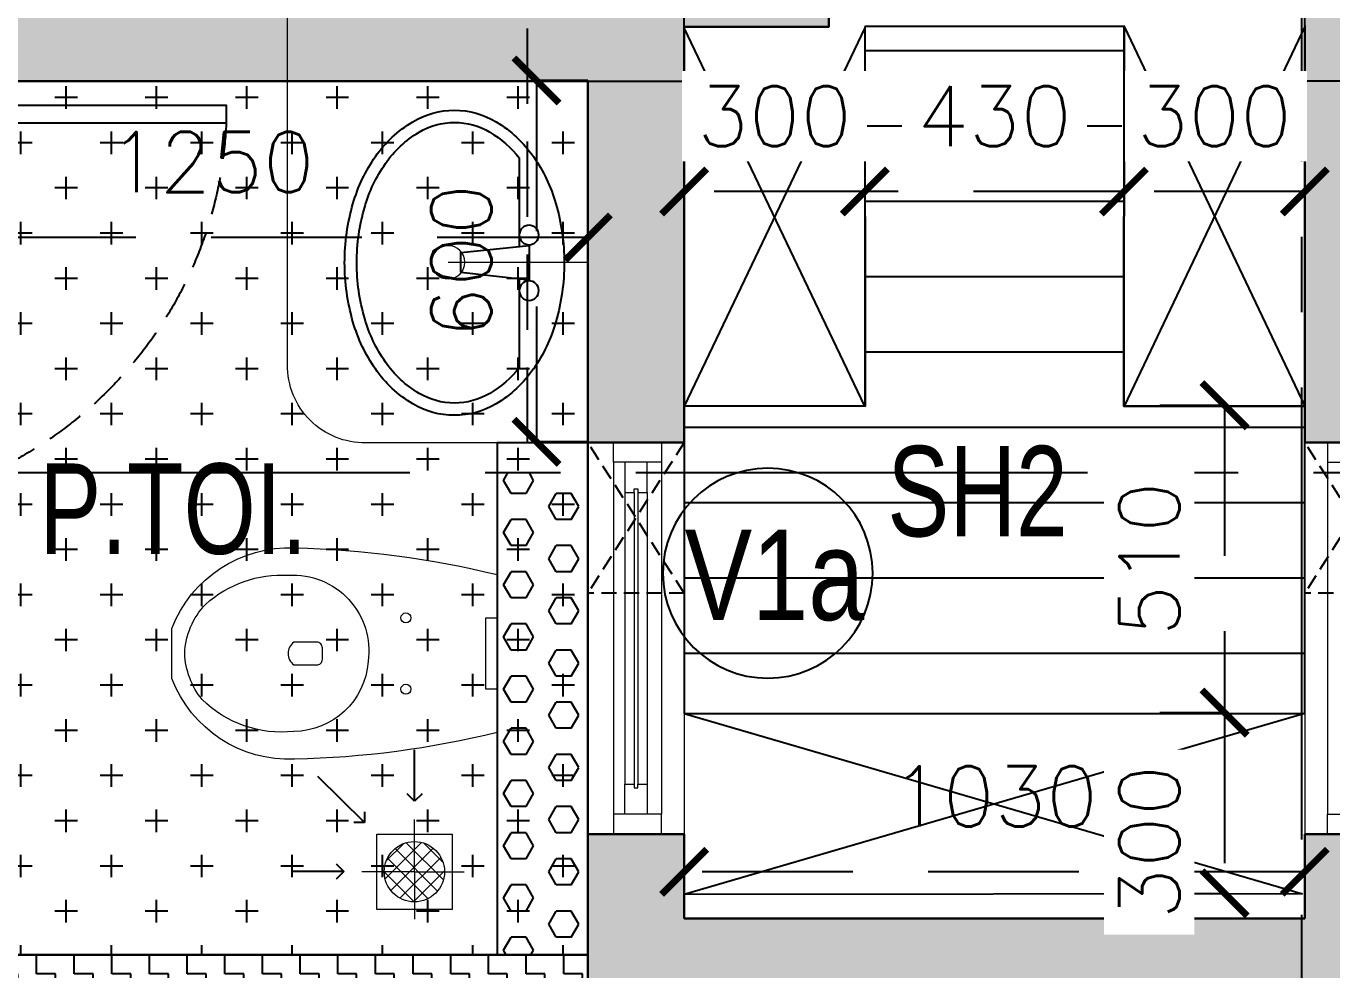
# Model space of a CAD drawing. Header units: millimetres. Extents: x 1180970 to 1231451, y -5737889 to -5695638.
# Drawn here: x 1211170 to 1213337, y -5723400 to -5721834 of the extents above; entities that cross this region are included whole.
import ezdxf
from ezdxf.enums import TextEntityAlignment as Align

# ---------------------------------------------------------------- set-up
doc = ezdxf.new("R2010")
doc.units = ezdxf.units.MM
doc.header["$LTSCALE"] = 1000
doc.header["$MEASUREMENT"] = 0
for name, pattern in [('1BHK-A$0$AUDIT_D_120904163729-0', [0]), ('1BHK-A$1$( Hidden )', [0.375, 0.25, -0.125]), ('1BHK-A$1$HIDDEN', [0.375, 0.25, -0.125]), ('AUDIT_D_120904163729-0', [0]), ('T8(T9 IS SIMILAR) - GROUND FLOOR - DIMENSION & TEXTING$0$HIDDEN', [0.375, 0.25, -0.125]), ('T8_REFUGE COLUMNS$0$CENTER2', [1.125, 0.75, -0.125, 0.125, -0.125])]:
    doc.linetypes.add(name, pattern=pattern)
doc.layers.get('0').update_dxf_attribs({"linetype": 'AUDIT_D_120904163729-0'})
for name, color, linetype, lineweight in [('1BHK-A$0$$0$A-WALL- 160', 6, 'Continuous', 30), ('1BHK-A$0$A-WALL- 160', 6, 'Continuous', 30), ('1BHK-A$0$Ventilator', 5, 'Continuous', 0), ('1BHK-A$1$$0$a-TOI-fixtures', 251, 'Continuous', 0), ('1BHK-A$1$a-TOI-fixtures', 251, 'Continuous', 0), ('T8 - GROUND FLOOR CORE$0$a-Text', 4, 'Continuous', 0), ('T8(T9 IS SIMILAR) - GROUND FLOOR - DIMENSION & TEXTING$0$a-Text', 4, 'Continuous', 0), ('T8(T9 IS SIMILAR) - GROUND FLOOR$0$D&W', 8, 'Continuous', 25)]:
    doc.layers.add(name, color=color, linetype=linetype, lineweight=lineweight)
for name, color, linetype in [('1BHK-A$0$$0$LEDGE WALL', 5, 'Continuous'), ('1BHK-A$0$A-DOOR-FULL', 2, 'Continuous'), ('1BHK-A$0$A-HATCH -160', 251, '1BHK-A$0$AUDIT_D_120904163729-0'), ('1BHK-A$0$A-SANITARY', 2, 'Continuous'), ('1BHK-A$0$A-TOI SUNK 50MM', 8, 'Continuous'), ('1BHK-A$0$CUT-OUT', 49, 'Continuous'), ('1BHK-A$0$ELE 1', 1, 'Continuous'), ('1BHK-A$0$LEDGE WALL', 5, 'Continuous'), ('T8(T9 IS SIMILAR) - GROUND FLOOR - DIMENSION & TEXTING$0$A-DIMENSIONS', 2, 'T8(T9 IS SIMILAR) - GROUND FLOOR - DIMENSION & TEXTING$0$HIDDEN'), ('T8(T9 IS SIMILAR) - GROUND FLOOR - DIMENSION & TEXTING$0$a-window-no', 125, 'Continuous'), ('T8_REFUGE COLUMNS$0$A-CENTERLINE', 193, 'T8_REFUGE COLUMNS$0$CENTER2'), ('T8_REFUGE COLUMNS$0$A-RCC COLS', 3, 'Continuous')]:
    doc.layers.add(name, color=color, linetype=linetype)
doc.layers.add('T8_REFUGE COLUMNS$0$COL-HATCH', color=7, linetype='Continuous', lineweight=25, true_color=0xa3a3a3)
doc.styles.add('1BHK-A$1$Romans 1', font='romans.shx', dxfattribs={"height": 100})
doc.styles.add('T8 - GROUND FLOOR CORE$0$ARIAL ARROW', font='swisscl.ttf')
doc.styles.add('T8(T9 IS SIMILAR) - GROUND FLOOR - DIMENSION & TEXTING$0$ARIAL ARROW', font='swisscl.ttf')
doc.styles.add('T8(T9 IS SIMILAR) - GROUND FLOOR - DIMENSION & TEXTING$0$LODHA STANDERD', font='sanss___.ttf')
doc.styles.add('T8(T9 IS SIMILAR) - GROUND FLOOR - DIMENSION & TEXTING$0$Romans 1', font='romans.shx', dxfattribs={"height": 100})
doc.dimstyles.new('1BHK-A$1$ALPINE S', dxfattribs={"dimscale": 0, "dimtxt": 100, "dimasz": 75, "dimexe": 0, "dimexo": 0, "dimgap": 75, "dimtad": 1, "dimdec": 0, "dimzin": 0, "dimdsep": 46, "dimtxsty": '1BHK-A$1$Romans 1', "dimblk": '1BHK-A$1$_ArchTick', "dimcen": 0.09, "dimclrd": 256, "dimclre": 256, "dimclrt": 7, "dimadec": 0, "dimazin": 0, "dimtfac": 1, "dimtdec": 0, "dimtofl": 0, "dimtmove": 1, "dimatfit": 0, "dimldrblk": '1BHK-A$1$_Open90', "dimfxl": 1, "dimtolj": 1, "dimtzin": 0, "dimarcsym": 0})
doc.dimstyles.new('T8(T9 IS SIMILAR) - GROUND FLOOR - DIMENSION & TEXTING$0$ALPINE S', dxfattribs={"dimscale": 0, "dimtxt": 100, "dimasz": 75, "dimexe": 0, "dimexo": 0, "dimgap": 75, "dimtad": 1, "dimdec": 0, "dimzin": 0, "dimdsep": 46, "dimtxsty": 'T8(T9 IS SIMILAR) - GROUND FLOOR - DIMENSION & TEXTING$0$Romans 1', "dimblk": 'T8(T9 IS SIMILAR) - GROUND FLOOR - DIMENSION & TEXTING$0$_ArchTick', "dimcen": 0.09, "dimclrd": 256, "dimclre": 256, "dimclrt": 7, "dimadec": 0, "dimazin": 0, "dimtfac": 1, "dimtdec": 0, "dimtofl": 0, "dimtmove": 1, "dimatfit": 0, "dimldrblk": 'T8(T9 IS SIMILAR) - GROUND FLOOR - DIMENSION & TEXTING$0$_Open90', "dimfxl": 1, "dimtolj": 1, "dimtzin": 0, "dimarcsym": 0})

# ---------------------------------------------------------------- blocks, each defined once
blk = doc.blocks.new('1BHK-A$0$V1')
at = {"layer": '1BHK-A$0$Ventilator'}
for p, q in [((1139453.9, -5700057.1), (1140103.9, -5700057.1)), ((1139453.9, -5700217.1), (1140103.9, -5700217.1))]:
    blk.add_line(p, q, dxfattribs=at)
at = {"layer": '1BHK-A$0$Ventilator', "color": 8}
for p, q in [((1139486.9, -5700094.6), (1140070.9, -5700094.6)), ((1139536.9, -5700118.3), (1140020.9, -5700118.3)), ((1139536.9, -5700155.8), (1140020.9, -5700155.8)), ((1139486.9, -5700174.6), (1140070.9, -5700174.6))]:
    blk.add_line(p, q, dxfattribs=at)
at = {"layer": '1BHK-A$0$Ventilator', "color": 5}
for p, q in [((1139536.9, -5700134.1), (1140020.9, -5700134.1)), ((1139536.9, -5700140.1), (1140020.9, -5700140.1))]:
    blk.add_line(p, q, dxfattribs=at)
at = {"layer": '1BHK-A$0$Ventilator', "color": 4}
for points in [[(1139453.9, -5700094.6), (1139486.9, -5700094.6), (1139486.9, -5700174.6), (1139453.9, -5700174.6)], [(1140103.9, -5700094.6), (1140070.9, -5700094.6), (1140070.9, -5700174.6), (1140103.9, -5700174.6)], [(1139536.9, -5700134.1), (1139536.9, -5700118.3), (1139486.9, -5700118.3), (1139486.9, -5700155.8), (1139536.9, -5700155.8), (1139536.9, -5700140.1), (1139530.9, -5700140.1), (1139530.9, -5700134.1)], [(1140020.9, -5700134.1), (1140020.9, -5700118.3), (1140070.9, -5700118.3), (1140070.9, -5700155.8), (1140020.9, -5700155.8), (1140020.9, -5700140.1), (1140026.9, -5700140.1), (1140026.9, -5700134.1)]]:
    blk.add_lwpolyline(points, close=True, dxfattribs=at)
blk = doc.blocks.new('*U100')
for points in [[(0, 0), (0, 670), (-30, 670), (-30, 0)], [(-710, 0), (-670, 0), (-670, -30), (-660, -30), (-660, -80), (-710, -80)], [(40, 0), (0, 0), (0, -30), (-10, -30), (-10, -80), (40, -80)]]:
    blk.add_lwpolyline(points, close=True)
at = {"color": 0, "linetype": 'ByBlock', "ltscale": 0.25}
blk.add_arc((1, -0.4), 671, 92.373, 179.9653, dxfattribs=at)
blk = doc.blocks.new('1BHK-A$0$$0$EWC 1-flat-3')
at = {"layer": '1BHK-A$1$$0$a-TOI-fixtures', "ltscale": 1.5}
blk.add_line((130.9, 0), (-130.9, 0), dxfattribs=at)
for points in [[(-130.9, 0, -0.055103), (-175.3, 336.2, -0.321827), (-41.6, 540), (41.6, 540, -0.321827), (175.3, 336.2, -0.055103), (130.9, 0, -27.681239)], [(-13.2, 214.3, -0.391448), (-129.3, 337.7, -0.224585), (-76.1, 489.9, -0.160675), (0, 518.7, -0.183016), (81.6, 484.1, -0.201424), (130, 346.4, -0.474507), (-13.2, 214.3, -2.927417)], [(-9.5, 290.2), (9.5, 290.2, 0.414214), (18.9, 299.7), (18.9, 337.6, 0.5), (-18.9, 337.6), (-18.9, 299.7, 0.414214), (-9.5, 290.2, 0.530498)]]:
    blk.add_lwpolyline(points, format="xyb", dxfattribs=at)
at = {"layer": '1BHK-A$1$$0$a-TOI-fixtures'}
blk.add_lwpolyline([(-59.2, 0), (-59.2, 18.9), (59.2, 18.9), (59.2, 0)], close=True, dxfattribs=at)
at = {"layer": '1BHK-A$1$$0$a-TOI-fixtures', "ltscale": 1.5}
for centre in [(-59.2, 151.6), (59.2, 151.6)]:
    blk.add_circle(centre, 8.31, dxfattribs=at)
blk = doc.blocks.new('1BHK-A$0$WB1-flat-1')
at = {"layer": '1BHK-A$0$A-SANITARY', "color": 251, "ltscale": 1000}
for p, q in [((-1779491.7, -189917.5), (-1779491.7, -190064.6)), ((-1779507.9, -190061.5), (-1779507.9, -190121.4)), ((-1779394.5, -190074.4), (-1779507.9, -190063)), ((-1779394.5, -190106.8), (-1779507.9, -190119.9)), ((-1779491.7, -190118), (-1779491.7, -190265.4))]:
    blk.add_line(p, q, dxfattribs=at)
at = {"layer": '1BHK-A$0$A-SANITARY', "color": 251}
blk.add_line((-1779394.5, -190106.8), (-1779394.5, -190074.4), dxfattribs=at)
for centre, major_axis, start_param, end_param in [((-1779350.3, -190030), (193.9, 52.6), 1.84304, 2.268981), ((-1779384.1, -189973.2), (130.2, 35.3), 1.305986, 1.84304), ((-1779384.1, -189973.2), (130.2, 35.3), 0.768932, 1.305986), ((-1779417.8, -190030), (193.9, 52.6), 0.342992, 0.768932), ((-1779350.3, -190030), (174.4, 47.3), 1.84304, 2.20494), ((-1779384.1, -189973.2), (110.7, 30), 1.305986, 1.84304), ((-1779384.1, -189973.2), (110.7, 30), 0.768932, 1.305986), ((-1779417.8, -190030), (174.4, 47.3), 0.342992, 0.768932), ((-1779296.9, -190067.1), (256.7, 69.6), 2.268981, 2.596234), ((-1779471.3, -190067.1), (256.7, 69.6), 0.015739, 0.342992), ((-1779471.3, -190067.1), (237.2, 64.3), 0.015739, 0.342992), ((-1779212.5, -190091.4), (341.5, 92.6), 2.596234, 2.876783), ((-1779555.7, -190091.4), (322, 87.3), 6.018375, 6.298924), ((-1779555.7, -190091.4), (341.5, 92.6), 6.018375, 6.298924), ((-1779507.9, -190045.3), (15.6, 4.2), 6.018375, 12.30156), ((-1779212.5, -190091.4), (341.5, 92.6), 2.876783, 3.157331), ((-1779555.7, -190091.4), (322, 87.3), 5.737826, 6.018375), ((-1779555.7, -190091.4), (341.5, 92.6), 5.737826, 6.018375), ((-1779507.9, -190137.6), (15.6, 4.2), 6.018375, 12.30156), ((-1779296.9, -190115.8), (256.7, 69.6), 3.157331, 3.484585), ((-1779471.3, -190115.8), (237.2, 64.3), 5.410573, 5.737826), ((-1779471.3, -190115.8), (256.7, 69.6), 5.410573, 5.737826), ((-1779350.3, -190152.9), (193.9, 52.6), 3.484585, 3.910525), ((-1779350.3, -190152.9), (174.4, 47.3), 3.548625, 3.910525), ((-1779417.8, -190152.9), (174.4, 47.3), 4.984633, 5.410573), ((-1779417.8, -190152.9), (193.9, 52.6), 4.984633, 5.410573), ((-1779384.1, -190209.6), (110.7, 30), 3.910525, 4.447579), ((-1779384.1, -190209.6), (110.7, 30), 4.447579, 4.984633), ((-1779384.1, -190209.6), (130.2, 35.3), 3.910525, 4.447579), ((-1779384.1, -190209.6), (130.2, 35.3), 4.447579, 4.984633)]:
    blk.add_ellipse(centre, major_axis=major_axis, ratio=1, start_param=start_param, end_param=end_param, dxfattribs=at)
blk = doc.blocks.new('1BHK-A$1$Type-A-First Floor Plan-bottom-up$0$FLOOR TRAP-flat-6')
at = {"layer": '1BHK-A$1$a-TOI-fixtures'}
h = blk.add_hatch(dxfattribs=at)
h.set_pattern_fill('ACET-2D-_USER', color=256, scale=20, angle=45, style=0, double=1, pattern_type=0)
h.set_pattern_definition([(45, (-789896.981, 5385770.066), (-14.142135624, 14.142135624), []), (135, (-789896.981, 5385770.066), (-14.142135624, -14.142135624), [])])
edge = h.paths.add_edge_path()
edge.add_arc((150, 150), 50, 0, 360)
for q in [(150, 228.6), (67.6, 150), (237.4, 150), (150, 63.6)]:
    blk.add_line((150, 150), q, dxfattribs=at)
blk.add_lwpolyline([(87.5, 212.5), (212.5, 212.5), (212.5, 87.5), (87.5, 87.5)], close=True, dxfattribs=at)
blk.add_circle((150, 150), 50, dxfattribs=at)
blk = doc.blocks.new('1BHK-A$1$_ArchTick')
at = {"color": 0, "linetype": 'ByBlock', "const_width": 0.15}
blk.add_lwpolyline([(-0.5, -0.5), (0.5, 0.5)], dxfattribs=at)
blk = doc.blocks.new('1BHK-A$1$_Open90')
at = {"color": 0, "linetype": 'ByBlock', "lineweight": -2}
for p, q in [((0, 0), (-1, 0)), ((-0.5, 0.5), (0, 0)), ((0, 0), (-0.5, -0.5))]:
    blk.add_line(p, q, dxfattribs=at)
blk = doc.blocks.new('T8_REFUGE COLUMNS')
at = {"layer": 'T8_REFUGE COLUMNS$0$COL-HATCH', "linetype": 'ByBlock'}
h = blk.add_hatch(color=256, dxfattribs=at)
h.dxf.hatch_style = 1
h.paths.add_polyline_path([(1212262.1, -5721674.9), (1210752.1, -5721674.9), (1210752.1, -5721924.9), (1212262.1, -5721924.9)])
h = blk.add_hatch(color=256, dxfattribs=at)
h.dxf.hatch_style = 1
h.paths.add_polyline_path([(1215902.1, -5721924.9), (1213292.1, -5721924.9), (1213292.1, -5721674.9), (1215902.1, -5721674.9)])
at = {"layer": 'T8_REFUGE COLUMNS$0$A-CENTERLINE'}
for p, q in [((1213287.1, -5728808.5), (1213287.1, -5698573.6)), ((1217431.8, -5722574.9), (1182156.9, -5722574.9))]:
    blk.add_line(p, q, dxfattribs=at)
at = {"layer": 'T8_REFUGE COLUMNS$0$A-RCC COLS', "linetype": 'ByBlock'}
for points in [[(1212262.1, -5721674.9), (1210752.1, -5721674.9), (1210752.1, -5721924.9), (1212262.1, -5721924.9)], [(1215902.1, -5721924.9), (1213292.1, -5721924.9), (1213292.1, -5721674.9), (1215902.1, -5721674.9)]]:
    blk.add_lwpolyline(points, close=True, dxfattribs=at)
blk = doc.blocks.new('T8 - GROUND FLOOR CORE')
at = {"layer": 'T8 - GROUND FLOOR CORE$0$a-Text', "linetype": 'ByBlock', "insert": (1210994.8, -5722530.4, 0), "char_height": 150, "width": 3499.366, "attachment_point": 1, "style": 'T8 - GROUND FLOOR CORE$0$ARIAL ARROW'}
blk.add_mtext('\\pi1604.84331;SH2', dxfattribs=at)
blk = doc.blocks.new('T8(T9 IS SIMILAR) - GROUND FLOOR - DIMENSION & TEXTING$0$_ArchTick')
at = {"color": 0, "linetype": 'ByBlock', "const_width": 0.15}
blk.add_lwpolyline([(-0.5, -0.5), (0.5, 0.5)], dxfattribs=at)
blk = doc.blocks.new('*D745')
at = {"layer": 'T8(T9 IS SIMILAR) - GROUND FLOOR - DIMENSION & TEXTING$0$A-DIMENSIONS', "linetype": 'T8(T9 IS SIMILAR) - GROUND FLOOR - DIMENSION & TEXTING$0$HIDDEN', "lineweight": -2, "transparency": 16777216}
for p, q in [((1212262.3, -5723313.7), (1212262.3, -5723236.9)), ((1213292.2, -5723313.7), (1213292.2, -5723236.9))]:
    blk.add_line(p, q, dxfattribs=at)
at = {"layer": 'T8(T9 IS SIMILAR) - GROUND FLOOR - DIMENSION & TEXTING$0$A-DIMENSIONS', "lineweight": -2, "transparency": 16777216}
blk.add_line((1213292.2, -5723236.9), (1212262.3, -5723236.9), dxfattribs=at)
at = {"layer": 'T8(T9 IS SIMILAR) - GROUND FLOOR - DIMENSION & TEXTING$0$A-DIMENSIONS', "linetype": 'ByBlock', "lineweight": -2, "transparency": 16777216, "xscale": 75, "yscale": 75, "zscale": 75, "rotation": 180}
blk.add_blockref('T8(T9 IS SIMILAR) - GROUND FLOOR - DIMENSION & TEXTING$0$_ArchTick', (1212262.3, -5723236.9), dxfattribs=at)
at = {"layer": 'T8(T9 IS SIMILAR) - GROUND FLOOR - DIMENSION & TEXTING$0$A-DIMENSIONS', "linetype": 'ByBlock', "lineweight": -2, "transparency": 16777216, "xscale": 75, "yscale": 75, "zscale": 75}
blk.add_blockref('T8(T9 IS SIMILAR) - GROUND FLOOR - DIMENSION & TEXTING$0$_ArchTick', (1213292.2, -5723236.9), dxfattribs=at)
at = {"layer": 'T8(T9 IS SIMILAR) - GROUND FLOOR - DIMENSION & TEXTING$0$A-DIMENSIONS', "color": 7, "linetype": 'ByBlock', "transparency": 16777216, "insert": (1212777.3, -5723111.9), "char_height": 100, "attachment_point": 5, "style": 'T8(T9 IS SIMILAR) - GROUND FLOOR - DIMENSION & TEXTING$0$Romans 1'}
blk.add_mtext('\\A1;1030', dxfattribs=at)
blk = doc.blocks.new('T8(T9 IS SIMILAR) - GROUND FLOOR - DIMENSION & TEXTING$0$_Open90')
at = {"color": 0, "linetype": 'ByBlock', "lineweight": -2}
for p, q in [((-0.5, 0.5), (0, 0)), ((0, 0), (-1, 0)), ((0, 0), (-0.5, -0.5))]:
    blk.add_line(p, q, dxfattribs=at)
blk = doc.blocks.new('*D701')
at = {"layer": 'T8(T9 IS SIMILAR) - GROUND FLOOR - DIMENSION & TEXTING$0$A-DIMENSIONS', "linetype": 'T8(T9 IS SIMILAR) - GROUND FLOOR - DIMENSION & TEXTING$0$HIDDEN', "lineweight": -2, "transparency": 16777216}
for p, q in [((1210852.5, -5721924), (1210852.5, -5722184.5)), ((1212102.3, -5721924), (1212102.3, -5722184.5))]:
    blk.add_line(p, q, dxfattribs=at)
at = {"layer": 'T8(T9 IS SIMILAR) - GROUND FLOOR - DIMENSION & TEXTING$0$A-DIMENSIONS', "lineweight": -2, "transparency": 16777216}
blk.add_line((1212102.3, -5722184.5), (1210852.5, -5722184.5), dxfattribs=at)
at = {"layer": 'T8(T9 IS SIMILAR) - GROUND FLOOR - DIMENSION & TEXTING$0$A-DIMENSIONS', "linetype": 'ByBlock', "lineweight": -2, "transparency": 16777216, "xscale": 75, "yscale": 75, "zscale": 75, "rotation": 180}
blk.add_blockref('T8(T9 IS SIMILAR) - GROUND FLOOR - DIMENSION & TEXTING$0$_ArchTick', (1210852.5, -5722184.5), dxfattribs=at)
at = {"layer": 'T8(T9 IS SIMILAR) - GROUND FLOOR - DIMENSION & TEXTING$0$A-DIMENSIONS', "linetype": 'ByBlock', "lineweight": -2, "transparency": 16777216, "xscale": 75, "yscale": 75, "zscale": 75}
blk.add_blockref('T8(T9 IS SIMILAR) - GROUND FLOOR - DIMENSION & TEXTING$0$_ArchTick', (1212102.3, -5722184.5), dxfattribs=at)
at = {"layer": 'T8(T9 IS SIMILAR) - GROUND FLOOR - DIMENSION & TEXTING$0$A-DIMENSIONS', "color": 7, "linetype": 'ByBlock', "transparency": 16777216, "insert": (1211477.4, -5722059.5), "char_height": 100, "attachment_point": 5, "style": 'T8(T9 IS SIMILAR) - GROUND FLOOR - DIMENSION & TEXTING$0$Romans 1'}
blk.add_mtext('\\A1;1250', dxfattribs=at)
blk = doc.blocks.new('T8(T9 IS SIMILAR) - GROUND FLOOR - DIMENSION & TEXTING$0$WINDOW TAG')
at = {"layer": 'T8(T9 IS SIMILAR) - GROUND FLOOR - DIMENSION & TEXTING$0$a-window-no'}
blk.add_circle((0, 0), 174.1, dxfattribs=at)
at = {"layer": 'T8(T9 IS SIMILAR) - GROUND FLOOR - DIMENSION & TEXTING$0$a-window-no', "style": 'T8(T9 IS SIMILAR) - GROUND FLOOR - DIMENSION & TEXTING$0$LODHA STANDERD'}
blk.add_attdef('WINDOW', text='', height=150, dxfattribs=at).set_placement((11.3, 2.8), align=Align.MIDDLE_CENTER)
blk = doc.blocks.new('*D453')
at = {"layer": 'T8(T9 IS SIMILAR) - GROUND FLOOR - DIMENSION & TEXTING$0$A-DIMENSIONS', "linetype": 'T8(T9 IS SIMILAR) - GROUND FLOOR - DIMENSION & TEXTING$0$HIDDEN', "lineweight": -2, "transparency": 16777216}
for p, q in [((1212102.3, -5721924), (1212017.3, -5721924)), ((1212102.3, -5722523.6), (1212017.3, -5722523.6))]:
    blk.add_line(p, q, dxfattribs=at)
at = {"layer": 'T8(T9 IS SIMILAR) - GROUND FLOOR - DIMENSION & TEXTING$0$A-DIMENSIONS', "lineweight": -2, "transparency": 16777216}
blk.add_line((1212017.3, -5721924), (1212017.3, -5722523.6), dxfattribs=at)
at = {"layer": 'T8(T9 IS SIMILAR) - GROUND FLOOR - DIMENSION & TEXTING$0$A-DIMENSIONS', "linetype": 'ByBlock', "lineweight": -2, "transparency": 16777216, "xscale": 75, "yscale": 75, "zscale": 75}
for p, rotation in [((1212017.3, -5721924), 90), ((1212017.3, -5722523.6), 270)]:
    blk.add_blockref('T8(T9 IS SIMILAR) - GROUND FLOOR - DIMENSION & TEXTING$0$_ArchTick', p, dxfattribs=dict(at, rotation=rotation))
at = {"layer": 'T8(T9 IS SIMILAR) - GROUND FLOOR - DIMENSION & TEXTING$0$A-DIMENSIONS', "color": 7, "linetype": 'ByBlock', "transparency": 16777216, "insert": (1211892.3, -5722223.8), "char_height": 100, "attachment_point": 5, "rotation": 90, "style": 'T8(T9 IS SIMILAR) - GROUND FLOOR - DIMENSION & TEXTING$0$Romans 1'}
blk.add_mtext('\\A1;600', dxfattribs=at)
blk = doc.blocks.new('*D454')
at = {"layer": 'T8(T9 IS SIMILAR) - GROUND FLOOR - DIMENSION & TEXTING$0$A-DIMENSIONS', "linetype": 'T8(T9 IS SIMILAR) - GROUND FLOOR - DIMENSION & TEXTING$0$HIDDEN', "lineweight": -2, "transparency": 16777216}
for p, q in [((1213051.6, -5722462.8), (1213159.2, -5722462.8)), ((1213051.6, -5722972.8), (1213159.2, -5722972.8))]:
    blk.add_line(p, q, dxfattribs=at)
at = {"layer": 'T8(T9 IS SIMILAR) - GROUND FLOOR - DIMENSION & TEXTING$0$A-DIMENSIONS', "lineweight": -2, "transparency": 16777216}
blk.add_line((1213159.2, -5722462.8), (1213159.2, -5722972.8), dxfattribs=at)
at = {"layer": 'T8(T9 IS SIMILAR) - GROUND FLOOR - DIMENSION & TEXTING$0$A-DIMENSIONS', "linetype": 'ByBlock', "lineweight": -2, "transparency": 16777216, "xscale": 75, "yscale": 75, "zscale": 75}
for p, rotation in [((1213159.2, -5722462.8), 90), ((1213159.2, -5722972.8), 270)]:
    blk.add_blockref('T8(T9 IS SIMILAR) - GROUND FLOOR - DIMENSION & TEXTING$0$_ArchTick', p, dxfattribs=dict(at, rotation=rotation))
at = {"layer": 'T8(T9 IS SIMILAR) - GROUND FLOOR - DIMENSION & TEXTING$0$A-DIMENSIONS', "color": 7, "linetype": 'ByBlock', "transparency": 16777216, "insert": (1213034.2, -5722717.8), "char_height": 100, "attachment_point": 5, "rotation": 90, "style": 'T8(T9 IS SIMILAR) - GROUND FLOOR - DIMENSION & TEXTING$0$Romans 1', "bg_fill": 3, "box_fill_scale": 1.25, "bg_fill_color": 256, "bg_fill_true_color": 13158600, "bg_fill_transparency": 0}
blk.add_mtext('\\A1;510', dxfattribs=at)
blk = doc.blocks.new('*D455')
at = {"layer": 'T8(T9 IS SIMILAR) - GROUND FLOOR - DIMENSION & TEXTING$0$A-DIMENSIONS', "linetype": 'T8(T9 IS SIMILAR) - GROUND FLOOR - DIMENSION & TEXTING$0$HIDDEN', "lineweight": -2, "transparency": 16777216}
for p, q in [((1213051.6, -5722972.8), (1213159.2, -5722972.8)), ((1213051.6, -5723272.8), (1213159.2, -5723272.8))]:
    blk.add_line(p, q, dxfattribs=at)
at = {"layer": 'T8(T9 IS SIMILAR) - GROUND FLOOR - DIMENSION & TEXTING$0$A-DIMENSIONS', "lineweight": -2, "transparency": 16777216}
blk.add_line((1213159.2, -5722972.8), (1213159.2, -5723272.8), dxfattribs=at)
at = {"layer": 'T8(T9 IS SIMILAR) - GROUND FLOOR - DIMENSION & TEXTING$0$A-DIMENSIONS', "linetype": 'ByBlock', "lineweight": -2, "transparency": 16777216, "xscale": 75, "yscale": 75, "zscale": 75, "rotation": 90}
blk.add_blockref('T8(T9 IS SIMILAR) - GROUND FLOOR - DIMENSION & TEXTING$0$_ArchTick', (1213159.2, -5722972.8), dxfattribs=at)
at = {"layer": 'T8(T9 IS SIMILAR) - GROUND FLOOR - DIMENSION & TEXTING$0$A-DIMENSIONS', "color": 7, "linetype": 'ByBlock', "transparency": 16777216, "insert": (1213034.2, -5723187.8), "char_height": 100, "attachment_point": 5, "rotation": 90, "style": 'T8(T9 IS SIMILAR) - GROUND FLOOR - DIMENSION & TEXTING$0$Romans 1', "bg_fill": 3, "box_fill_scale": 1.25, "bg_fill_color": 256, "bg_fill_true_color": 13158600, "bg_fill_transparency": 0}
blk.add_mtext('\\A1;300', dxfattribs=at)
at = {"layer": 'T8(T9 IS SIMILAR) - GROUND FLOOR - DIMENSION & TEXTING$0$A-DIMENSIONS', "linetype": 'ByBlock', "lineweight": -2, "transparency": 16777216, "xscale": 75, "yscale": 75, "zscale": 75, "rotation": 270}
blk.add_blockref('T8(T9 IS SIMILAR) - GROUND FLOOR - DIMENSION & TEXTING$0$_ArchTick', (1213159.2, -5723272.8), dxfattribs=at)
blk = doc.blocks.new('*D456')
at = {"layer": 'T8(T9 IS SIMILAR) - GROUND FLOOR - DIMENSION & TEXTING$0$A-DIMENSIONS', "linetype": 'T8(T9 IS SIMILAR) - GROUND FLOOR - DIMENSION & TEXTING$0$HIDDEN', "lineweight": -2, "transparency": 16777216}
for p, q in [((1212992.2, -5721832.6), (1212992.2, -5722108.3)), ((1213292.2, -5721832.6), (1213292.2, -5722108.3))]:
    blk.add_line(p, q, dxfattribs=at)
at = {"layer": 'T8(T9 IS SIMILAR) - GROUND FLOOR - DIMENSION & TEXTING$0$A-DIMENSIONS', "lineweight": -2, "transparency": 16777216}
blk.add_line((1213292.2, -5722108.3), (1212992.2, -5722108.3), dxfattribs=at)
at = {"layer": 'T8(T9 IS SIMILAR) - GROUND FLOOR - DIMENSION & TEXTING$0$A-DIMENSIONS', "color": 7, "linetype": 'ByBlock', "transparency": 16777216, "insert": (1213142.2, -5721983.3), "char_height": 100, "attachment_point": 5, "style": 'T8(T9 IS SIMILAR) - GROUND FLOOR - DIMENSION & TEXTING$0$Romans 1', "bg_fill": 3, "box_fill_scale": 1.25, "bg_fill_color": 256, "bg_fill_true_color": 13158600, "bg_fill_transparency": 0}
blk.add_mtext('\\A1;300', dxfattribs=at)
at = {"layer": 'T8(T9 IS SIMILAR) - GROUND FLOOR - DIMENSION & TEXTING$0$A-DIMENSIONS', "linetype": 'ByBlock', "lineweight": -2, "transparency": 16777216, "xscale": 75, "yscale": 75, "zscale": 75, "rotation": 180}
blk.add_blockref('T8(T9 IS SIMILAR) - GROUND FLOOR - DIMENSION & TEXTING$0$_ArchTick', (1212992.2, -5722108.3), dxfattribs=at)
at = {"layer": 'T8(T9 IS SIMILAR) - GROUND FLOOR - DIMENSION & TEXTING$0$A-DIMENSIONS', "linetype": 'ByBlock', "lineweight": -2, "transparency": 16777216, "xscale": 75, "yscale": 75, "zscale": 75}
blk.add_blockref('T8(T9 IS SIMILAR) - GROUND FLOOR - DIMENSION & TEXTING$0$_ArchTick', (1213292.2, -5722108.3), dxfattribs=at)
blk = doc.blocks.new('*D457')
at = {"layer": 'T8(T9 IS SIMILAR) - GROUND FLOOR - DIMENSION & TEXTING$0$A-DIMENSIONS', "linetype": 'T8(T9 IS SIMILAR) - GROUND FLOOR - DIMENSION & TEXTING$0$HIDDEN', "lineweight": -2, "transparency": 16777216}
for p, q in [((1212562.2, -5721834.8), (1212562.2, -5722108.3)), ((1212992.2, -5721832.6), (1212992.2, -5722108.3))]:
    blk.add_line(p, q, dxfattribs=at)
at = {"layer": 'T8(T9 IS SIMILAR) - GROUND FLOOR - DIMENSION & TEXTING$0$A-DIMENSIONS', "lineweight": -2, "transparency": 16777216}
blk.add_line((1212992.2, -5722108.3), (1212562.2, -5722108.3), dxfattribs=at)
at = {"layer": 'T8(T9 IS SIMILAR) - GROUND FLOOR - DIMENSION & TEXTING$0$A-DIMENSIONS', "linetype": 'ByBlock', "lineweight": -2, "transparency": 16777216, "xscale": 75, "yscale": 75, "zscale": 75, "rotation": 180}
blk.add_blockref('T8(T9 IS SIMILAR) - GROUND FLOOR - DIMENSION & TEXTING$0$_ArchTick', (1212562.2, -5722108.3), dxfattribs=at)
at = {"layer": 'T8(T9 IS SIMILAR) - GROUND FLOOR - DIMENSION & TEXTING$0$A-DIMENSIONS', "linetype": 'ByBlock', "lineweight": -2, "transparency": 16777216, "xscale": 75, "yscale": 75, "zscale": 75}
blk.add_blockref('T8(T9 IS SIMILAR) - GROUND FLOOR - DIMENSION & TEXTING$0$_ArchTick', (1212992.2, -5722108.3), dxfattribs=at)
at = {"layer": 'T8(T9 IS SIMILAR) - GROUND FLOOR - DIMENSION & TEXTING$0$A-DIMENSIONS', "color": 7, "linetype": 'ByBlock', "transparency": 16777216, "insert": (1212777.2, -5721983.3), "char_height": 100, "attachment_point": 5, "style": 'T8(T9 IS SIMILAR) - GROUND FLOOR - DIMENSION & TEXTING$0$Romans 1', "bg_fill": 3, "box_fill_scale": 1.25, "bg_fill_color": 256, "bg_fill_true_color": 13158600, "bg_fill_transparency": 0}
blk.add_mtext('\\A1;430', dxfattribs=at)
blk = doc.blocks.new('*D458')
at = {"layer": 'T8(T9 IS SIMILAR) - GROUND FLOOR - DIMENSION & TEXTING$0$A-DIMENSIONS', "linetype": 'T8(T9 IS SIMILAR) - GROUND FLOOR - DIMENSION & TEXTING$0$HIDDEN', "lineweight": -2, "transparency": 16777216}
for p, q in [((1212262.3, -5721834.8), (1212262.3, -5722108.3)), ((1212562.2, -5721834.8), (1212562.2, -5722108.3))]:
    blk.add_line(p, q, dxfattribs=at)
at = {"layer": 'T8(T9 IS SIMILAR) - GROUND FLOOR - DIMENSION & TEXTING$0$A-DIMENSIONS', "lineweight": -2, "transparency": 16777216}
blk.add_line((1212562.2, -5722108.3), (1212262.3, -5722108.3), dxfattribs=at)
at = {"layer": 'T8(T9 IS SIMILAR) - GROUND FLOOR - DIMENSION & TEXTING$0$A-DIMENSIONS', "color": 7, "linetype": 'ByBlock', "transparency": 16777216, "insert": (1212412.2, -5721983.3), "char_height": 100, "attachment_point": 5, "style": 'T8(T9 IS SIMILAR) - GROUND FLOOR - DIMENSION & TEXTING$0$Romans 1', "bg_fill": 3, "box_fill_scale": 1.25, "bg_fill_color": 256, "bg_fill_true_color": 13158600, "bg_fill_transparency": 0}
blk.add_mtext('\\A1;300', dxfattribs=at)
at = {"layer": 'T8(T9 IS SIMILAR) - GROUND FLOOR - DIMENSION & TEXTING$0$A-DIMENSIONS', "linetype": 'ByBlock', "lineweight": -2, "transparency": 16777216, "xscale": 75, "yscale": 75, "zscale": 75, "rotation": 180}
blk.add_blockref('T8(T9 IS SIMILAR) - GROUND FLOOR - DIMENSION & TEXTING$0$_ArchTick', (1212262.3, -5722108.3), dxfattribs=at)
at = {"layer": 'T8(T9 IS SIMILAR) - GROUND FLOOR - DIMENSION & TEXTING$0$A-DIMENSIONS', "linetype": 'ByBlock', "lineweight": -2, "transparency": 16777216, "xscale": 75, "yscale": 75, "zscale": 75}
blk.add_blockref('T8(T9 IS SIMILAR) - GROUND FLOOR - DIMENSION & TEXTING$0$_ArchTick', (1212562.2, -5722108.3), dxfattribs=at)
blk = doc.blocks.new('1BHK-A')
at = {"layer": '1BHK-A$0$A-HATCH -160', "linetype": 'ByBlock'}
h = blk.add_hatch(dxfattribs=at)
h.set_pattern_fill('HEX', color=256, scale=150)
h.paths.add_polyline_path([(1144639.9, -5727571.2), (1144639.7, -5727421.2), (1144639.8, -5727421.2), (1144639.8, -5726805.6), (1144799.8, -5726805.6), (1144799.5, -5728524.6), (1145269.9, -5728524.6), (1145269.9, -5728684.6), (1144639.5, -5728684.6), (1144639.7, -5727571.2)])
h.paths.add_polyline_path([(1147369.9, -5728524.6), (1147999.5, -5728524.6), (1147999.5, -5728684.6), (1147369.9, -5728684.6)])
h.paths.add_polyline_path([(1148299.5, -5724624.6), (1150189.8, -5724624.6), (1150189.8, -5722879.6), (1150039.8, -5722879.6), (1150039.8, -5724474.5), (1148299.5, -5724474.5)])
h.paths.add_polyline_path([(1150039.7, -5719224.6), (1150189.8, -5719224.6), (1150189.8, -5721774.6), (1150039.7, -5721774.6)])
h.paths.add_polyline_path([(1144599.6, -5723174.6), (1144759.6, -5723174.6), (1144759.6, -5723314.6), (1145789.5, -5723314.6), (1145789.5, -5723174.6), (1145949.5, -5723174.6), (1145949.5, -5723474.6), (1144599.6, -5723474.4)])
h.paths.add_polyline_path([(1144599.6, -5721924.6), (1144759.6, -5721924.6), (1144759.6, -5722524.6), (1144599.6, -5722524.6)])
h.paths.add_polyline_path([(1145549.4, -5721834.8), (1145789.5, -5721834.8), (1145789.5, -5722524.6), (1145949.5, -5722524.6), (1145949.5, -5721924.7), (1145789.5, -5721924.5), (1145789.5, -5721674.6), (1145549.4, -5721674.6)])
h = blk.add_hatch(dxfattribs=at)
h.set_pattern_fill('HEX', color=256, scale=200)
h.paths.add_polyline_path([(1146099.8, -5723374.7), (1145949.5, -5723374.7), (1145949.5, -5722575.2), (1146099.8, -5722575.2)])
h = blk.add_hatch(dxfattribs=at)
h.set_pattern_fill('ZIGZAG', color=256, scale=250)
h.set_pattern_definition([(0, (0, 0), (31.25, 31.25), [31.25, -31.25]), (90, (31.25, 0), (-31.25, 31.25), [31.25, -31.25])])
h.paths.add_polyline_path([(1147299.5, -5722674.9), (1147299.5, -5723474.6), (1145949.5, -5723474.6), (1145949.5, -5723374.9), (1147199.5, -5723374.6), (1147199.5, -5722674.9)])
at = {"layer": '1BHK-A$0$A-TOI SUNK 50MM'}
h = blk.add_hatch(dxfattribs=at)
h.set_pattern_fill('CROSS', color=256, scale=300, style=0)
h.set_pattern_definition([(0, (-107180.45, 61072.54), (75, 75), [37.5, -112.5]), (90, (-107161.7, 61053.79), (-75, 75), [37.5, -112.5])])
h.paths.add_polyline_path([(1147199.5, -5723374.6), (1147199.5, -5722674.9), (1147299.5, -5722674.9), (1147299.5, -5723374.6), (1148199.5, -5723374.8), (1148199.5, -5721924.8), (1145949.5, -5721924.4), (1145949.5, -5723374.4)])
at = {"layer": '1BHK-A$0$CUT-OUT', "linetype": 'ByBlock'}
h = blk.add_hatch(dxfattribs=at)
h.set_pattern_fill('ANSI31', color=256, scale=1000, angle=135)
h.paths.add_polyline_path([(1145489.5, -5721834.4), (1145489.5, -5722464.6), (1145789.5, -5722464.6), (1145789.4, -5722974.6), (1144759.5, -5722974.6), (1144759.5, -5722464.6), (1145059.6, -5722464.6), (1145059.5, -5721834.4)])
at = {"linetype": '1BHK-A$1$( Hidden )', "ltscale": 0.1}
for p, q in [((1144599.6, -5722774.6), (1144759.6, -5722524.6)), ((1144599.6, -5722524.6), (1144759.6, -5722774.6)), ((1145789.5, -5722774.6), (1145949.5, -5722524.6)), ((1145789.5, -5722524.6), (1145949.5, -5722774.6))]:
    blk.add_line(p, q, dxfattribs=at)
for points in [[(1144759.6, -5722524.6), (1144599.6, -5722524.6), (1144599.6, -5722774.6), (1144759.6, -5722774.6)], [(1145949.5, -5722524.6), (1145789.5, -5722524.6), (1145789.5, -5722774.6), (1145949.5, -5722774.6)]]:
    blk.add_lwpolyline(points, close=True, dxfattribs=at)
at = {"layer": '1BHK-A$0$$0$A-WALL- 160', "linetype": 'ByBlock'}
blk.add_lwpolyline([(1146264.7, -5721674.6), (1145549.4, -5721674.6), (1145549.4, -5721834.8), (1145789.5, -5721834.8)], dxfattribs=at)
at = {"layer": '1BHK-A$0$$0$LEDGE WALL'}
blk.add_lwpolyline([(1145949.5, -5722525.2), (1146099.8, -5722525.2), (1146099.8, -5723374.9), (1145949.5, -5723374.9)], close=True, dxfattribs=at)
at = {"layer": '1BHK-A$0$A-TOI SUNK 50MM'}
blk.add_lwpolyline([(1147199.5, -5721924.8), (1145949.5, -5721924.4), (1145949.5, -5723374.4), (1147199.5, -5723374.8)], close=True, dxfattribs=at)
at = {"layer": '1BHK-A$0$A-WALL- 160', "linetype": 'ByBlock'}
for p, q in [((1145789.5, -5721834.8), (1145789.5, -5722524.6)), ((1144759.6, -5722524.6), (1144759.6, -5721924.6)), ((1145949.2, -5721924), (1145949.5, -5722524.6)), ((1144759.6, -5722524.6), (1144599.6, -5722524.6)), ((1145789.5, -5722524.6), (1145949.5, -5722524.6)), ((1144759.6, -5723174.6), (1144599.6, -5723174.6)), ((1144759.6, -5723314.6), (1144759.6, -5723174.6)), ((1145789.5, -5723174.6), (1145949.5, -5723174.6)), ((1145789.5, -5723314.6), (1145789.5, -5723174.6)), ((1145949.5, -5723474.6), (1145949.5, -5723174.6)), ((1144759.6, -5723314.6), (1145789.5, -5723314.6)), ((1147199.5, -5723374.6), (1145949.5, -5723374.6))]:
    blk.add_line(p, q, dxfattribs=at)
at = {"layer": '1BHK-A$0$CUT-OUT', "linetype": 'ByBlock'}
for points in [[(1144759.5, -5721834.4), (1145059.5, -5722464.6)], [(1145059.5, -5721834.4), (1144759.6, -5722464.6)], [(1145489.5, -5722464.6), (1145789.4, -5721836.5)], [(1145489.5, -5721836.5), (1145789.4, -5722464.5)], [(1144759.5, -5722974.6), (1145789.4, -5723274.6)], [(1145789.4, -5722974.6), (1144763.3, -5723273.7)]]:
    blk.add_lwpolyline(points, dxfattribs=at)
at = {"layer": '1BHK-A$0$ELE 1', "linetype": 'ByBlock'}
blk.add_line((1144763.3, -5723273.7), (1145789.5, -5723274.6), dxfattribs=at)
blk.add_lwpolyline([(1145489.5, -5721834.4), (1145489.5, -5722464.6), (1145789.5, -5722464.6), (1145789.4, -5722974.6), (1144759.5, -5722974.6), (1144759.5, -5722464.6), (1145059.6, -5722464.6), (1145059.5, -5721834.4)], close=True, dxfattribs=at)
for points in [[(1145059.5, -5721834.4), (1145059.6, -5722464.6), (1144759.5, -5722464.6)], [(1145489.5, -5721834.4), (1145489.4, -5722464.6), (1145789.4, -5722464.6)]]:
    blk.add_lwpolyline(points, dxfattribs=at)
at = {"layer": '1BHK-A$0$LEDGE WALL', "linetype": '1BHK-A$1$HIDDEN', "ltscale": 0.5}
blk.add_line((1146049.5, -5722525.2), (1146049.5, -5721774.9), dxfattribs=at)
at = {"layer": '1BHK-A$1$a-TOI-fixtures'}
for p, q in [((1146447.8, -5722395.4), (1146447.9, -5721774.9)), ((1145949.5, -5721924.9), (1146447.9, -5721924.9)), ((1146181.1, -5722225.7), (1145949.5, -5722225.7)), ((1145949.5, -5722525.2), (1146318, -5722525.2))]:
    blk.add_line(p, q, dxfattribs=at)
blk.add_arc((1146319.9, -5722397.3), 127.9, 269.1386, 0.8614, dxfattribs=at)
blk.add_ellipse((1146181.1, -5722225.7), major_axis=(19.5, 19.5), ratio=1, start_param=5.483678, end_param=11.766863, dxfattribs=at)
at = {"layer": '1BHK-A$0$A-DOOR-FULL', "linetype": '1BHK-A$1$HIDDEN', "rotation": 90}
blk.add_blockref('*U100', (1147219.5, -5721964.9), dxfattribs=at)
at = {"layer": '1BHK-A$0$A-WALL- 160', "extrusion": (0, 0, -1), "xscale": -1, "zscale": -1}
blk.add_blockref('1BHK-A$0$WB1-flat-1', (-2925554.9, -5532135.1), dxfattribs=at)
at = {"layer": '1BHK-A$0$A-WALL- 160', "linetype": 'ByBlock', "rotation": 270}
blk.add_blockref('1BHK-A$0$V1', (6844816.6, -4583070.7), dxfattribs=at)
at = {"layer": '1BHK-A$0$A-WALL- 160', "linetype": 'ByBlock', "xscale": -1, "rotation": 90}
blk.add_blockref('1BHK-A$0$V1', (-4554267.6, -4583070.7), dxfattribs=at)
at = {"layer": '1BHK-A$1$$0$a-TOI-fixtures', "extrusion": (0, 0, -1), "zscale": -1, "rotation": 90}
blk.add_blockref('1BHK-A$0$$0$EWC 1-flat-3', (-1146099.8, -5722874.9), dxfattribs=at)
at = {"layer": '1BHK-A$1$a-TOI-fixtures', "extrusion": (0, 0, -1), "zscale": -1, "rotation": 180}
blk.add_blockref('1BHK-A$1$Type-A-First Floor Plan-bottom-up$0$FLOOR TRAP-flat-6', (-1146087.3, -5723086.9), dxfattribs=at)
at = {"layer": '1BHK-A$1$a-TOI-fixtures', "linetype": 'ByBlock'}
for points in [[(1146236.9, -5723119.9, 0), (1146236.9, -5723034.6, 0)], [(1146320.1, -5723155.2, 0), (1146397.3, -5723078.7, 0)], [(1146354.4, -5723236.5, 0), (1146439.6, -5723236.5, 0)]]:
    blk.add_leader(points, dimstyle='1BHK-A$1$ALPINE S', override={"dimscale": 1, "dimasz": 25, "dimtad": 0, "dimfxl": 5, "dimtfill": 1, "dimarcsym": 1}, dxfattribs=at)
blk = doc.blocks.new('T8(T9 IS SIMILAR) - GROUND FLOOR')
at = {"layer": 'T8(T9 IS SIMILAR) - GROUND FLOOR$0$D&W', "linetype": 'ByBlock'}
for name in ['T8_REFUGE COLUMNS', 'T8 - GROUND FLOOR CORE']:
    blk.add_blockref(name, (0, 0), dxfattribs=at)
at = {"layer": 'T8(T9 IS SIMILAR) - GROUND FLOOR$0$D&W', "linetype": 'ByBlock', "xscale": -1}
blk.add_blockref('1BHK-A', (2358051.8, 0), dxfattribs=at)
blk = doc.blocks.new('T8(T9 IS SIMILAR) - GROUND FLOOR - DIMENSION & TEXTING')
at = {"layer": 'T8(T9 IS SIMILAR) - GROUND FLOOR - DIMENSION & TEXTING$0$a-window-no'}
ref = blk.add_blockref('T8(T9 IS SIMILAR) - GROUND FLOOR - DIMENSION & TEXTING$0$WINDOW TAG', (1212401, -5722741.6, 1.1), dxfattribs=dict(at, xscale=-1, rotation=180))
ref.add_attrib('WINDOW', 'V1a', dxfattribs={"height": 150, "style": 'T8(T9 IS SIMILAR) - GROUND FLOOR - DIMENSION & TEXTING$0$LODHA STANDERD', "width": 0.8}).set_placement((1212412.3, -5722744.4, 1.1), align=Align.MIDDLE_CENTER)
at = {"layer": 'T8(T9 IS SIMILAR) - GROUND FLOOR - DIMENSION & TEXTING$0$a-Text', "style": 'T8(T9 IS SIMILAR) - GROUND FLOOR - DIMENSION & TEXTING$0$ARIAL ARROW'}
blk.add_text('P.TOI.', height=150, dxfattribs=at).set_placement((1211192.3, -5722709.5))
at = {"layer": 'T8(T9 IS SIMILAR) - GROUND FLOOR - DIMENSION & TEXTING$0$A-DIMENSIONS', "linetype": 'ByBlock'}
dim = blk.add_linear_dim(base=(1212992.2, -5722108.3), p1=(1213292.2, -5721832.6), p2=(1212992.2, -5721832.6), angle=180, dimstyle='T8(T9 IS SIMILAR) - GROUND FLOOR - DIMENSION & TEXTING$0$ALPINE S', override={"dimscale": 1, "dimfxl": 5, "dimtfill": 1, "dimarcsym": 1}, dxfattribs=at)
dim.commit()
dim.dimension.update_dxf_attribs({"geometry": '*D456', "text_midpoint": (1213142.2, -5722108.3), "dimtype": 128})
for base, p1, p2, angle, override, picture, middle in [((1212017.3, -5722523.6), (1212102.3, -5721924), (1212102.3, -5722523.6), 90, {"dimscale": 1, "dimfxl": 5, "dimarcsym": 1}, '*D453', (1211892.3, -5722223.8)), ((1210852.5, -5722184.5), (1212102.3, -5721924), (1210852.5, -5721924), 180, {"dimscale": 1, "dimfxl": 5, "dimarcsym": 1}, '*D701', (1211477.4, -5722059.5)), ((1213159.2, -5722972.8), (1213051.6, -5722462.8), (1213051.6, -5722972.8), 90, {"dimscale": 1, "dimfxl": 5, "dimtfill": 1, "dimarcsym": 1}, '*D454', (1213034.2, -5722717.8)), ((1212262.3, -5723236.9), (1213292.2, -5723313.7), (1212262.3, -5723313.7), 180, {"dimscale": 1, "dimfxl": 5, "dimarcsym": 1}, '*D745', (1212777.3, -5723111.9))]:
    dim = blk.add_linear_dim(base=base, p1=p1, p2=p2, angle=angle, dimstyle='T8(T9 IS SIMILAR) - GROUND FLOOR - DIMENSION & TEXTING$0$ALPINE S', override=override, dxfattribs=at)
    dim.commit()
    dim.dimension.update_dxf_attribs({"geometry": picture, "text_midpoint": middle})
dim = blk.add_linear_dim(base=(1212562.2, -5722108.3), p1=(1212992.2, -5721832.6), p2=(1212562.2, -5721834.8), angle=180, dimstyle='T8(T9 IS SIMILAR) - GROUND FLOOR - DIMENSION & TEXTING$0$ALPINE S', override={"dimscale": 1, "dimfxl": 5, "dimtfill": 1, "dimarcsym": 1}, dxfattribs=at)
dim.commit()
dim.dimension.update_dxf_attribs({"geometry": '*D457', "text_midpoint": (1212777.2, -5721983.3)})
dim = blk.add_linear_dim(base=(1213159.2, -5723272.8), p1=(1213051.6, -5722972.8), p2=(1213051.6, -5723272.8), angle=90, dimstyle='T8(T9 IS SIMILAR) - GROUND FLOOR - DIMENSION & TEXTING$0$ALPINE S', override={"dimscale": 1, "dimfxl": 5, "dimtfill": 1, "dimarcsym": 1}, dxfattribs=at)
dim.commit()
dim.dimension.update_dxf_attribs({"geometry": '*D455', "text_midpoint": (1213159.2, -5723187.8), "dimtype": 128})
dim = blk.add_linear_dim(base=(1212262.3, -5722108.3), p1=(1212562.2, -5721834.8), p2=(1212262.3, -5721834.8), angle=180, dimstyle='T8(T9 IS SIMILAR) - GROUND FLOOR - DIMENSION & TEXTING$0$ALPINE S', override={"dimscale": 1, "dimfxl": 5, "dimtfill": 1, "dimarcsym": 1}, dxfattribs=at)
dim.commit()
dim.dimension.update_dxf_attribs({"geometry": '*D458', "text_midpoint": (1212412.2, -5722108.3), "dimtype": 128})

msp = doc.modelspace()

# ---------------------------------------------------------------- block references
at = {"linetype": 'ByBlock'}
msp.add_blockref('T8(T9 IS SIMILAR) - GROUND FLOOR', (0, 0), dxfattribs=at)

# ---------------------------------------------------------------- next in the draw order: block references
msp.add_blockref('T8(T9 IS SIMILAR) - GROUND FLOOR - DIMENSION & TEXTING', (0, 0), dxfattribs=at)

doc.saveas('drawing.dxf')
